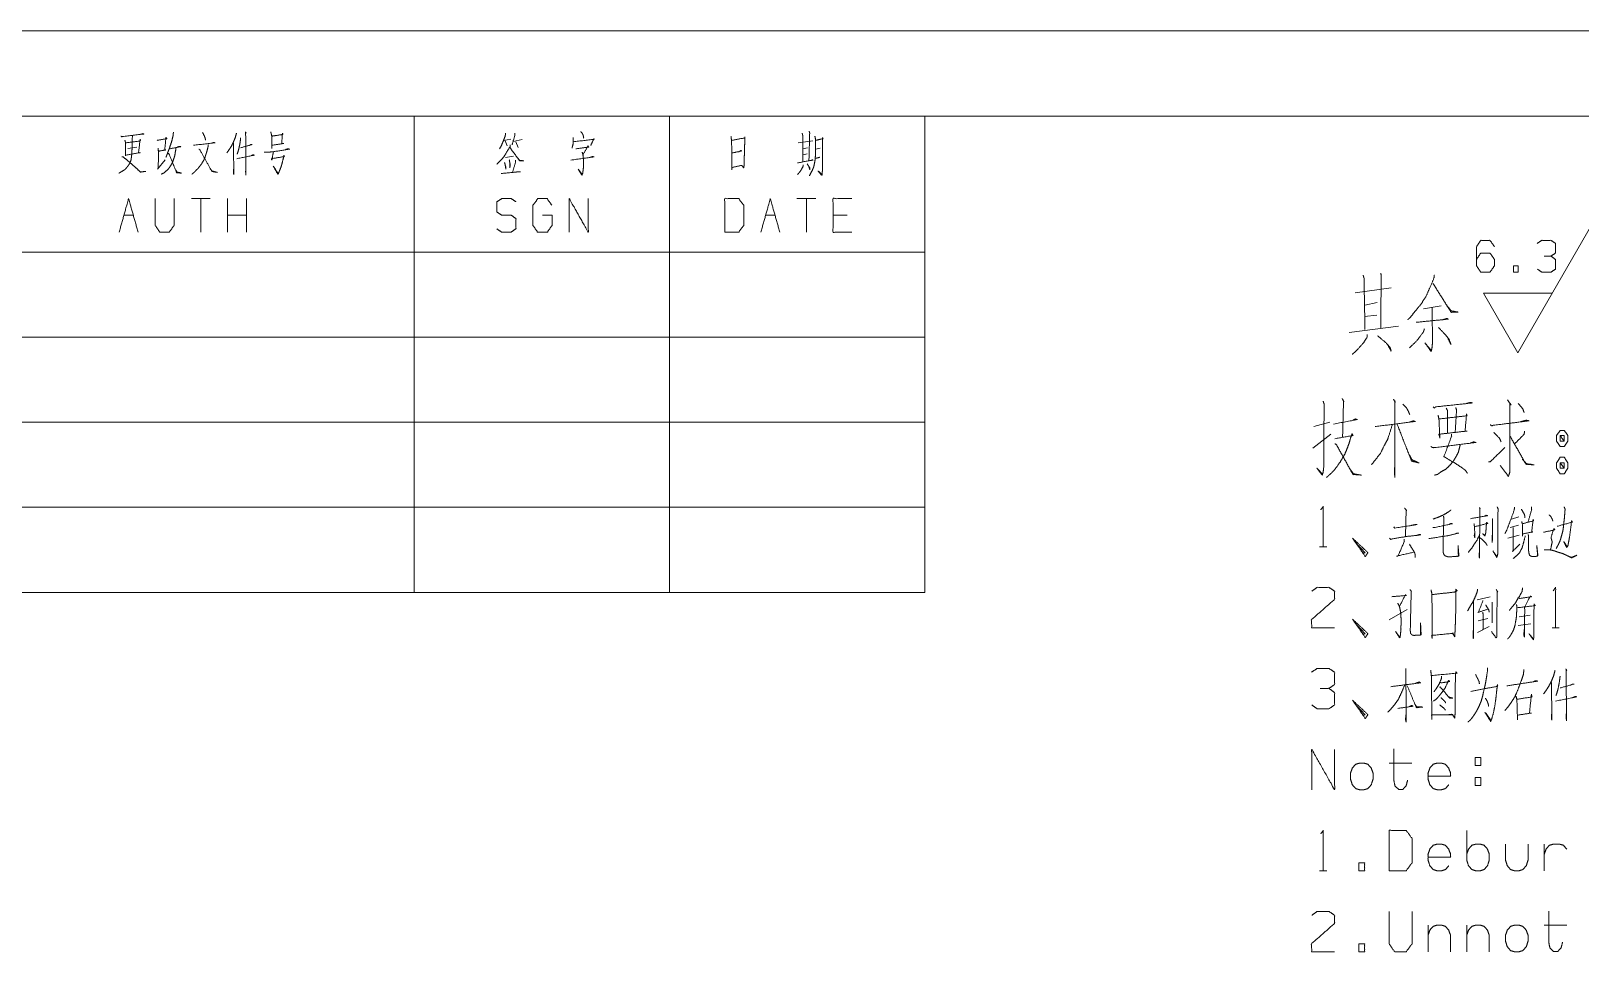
# Model space of a CAD drawing. Header units: millimetres. Extents: x 0 to 210, y 0 to 297.
# Drawn here: x 47.5 to 138.5, y 242.9 to 297 of the extents above; entities that cross this region are included whole.
import ezdxf

# ---------------------------------------------------------------- set-up
doc = ezdxf.new("R2010")
doc.units = ezdxf.units.MM
doc.layers.add('1', color=7, linetype='Continuous', true_color=0xffffff)

msp = doc.modelspace()

# ---------------------------------------------------------------- linework, layer by layer
at = {"layer": '1', "color": 132, "linetype": 'Continuous', "lineweight": 18}
for p, q in [((210, 297), (0, 297)), ((25, 292), (100, 292)), ((25, 292), (100, 292)), ((25, 292), (100, 292)), ((205, 292), (25, 292)), ((70, 292), (70, 264)), ((85, 292), (85, 264)), ((100, 292), (100, 264)), ((25, 284), (100, 284)), ((25, 279), (100, 279)), ((25, 274), (100, 274)), ((25, 269), (100, 269)), ((25, 264), (100, 264))]:
    msp.add_line(p, q, dxfattribs=at)
at = {"layer": '1', "color": 95, "linetype": 'Continuous', "lineweight": 18}
for p, q in [((75.248, 290.571), (75.672, 290.633)), ((75.35, 290.55), (75.453, 290.24)), ((75.819, 290.509), (76.346, 290.612)), ((75.98, 290.488), (76.111, 290.157)), ((92.564, 290.426), (93.428, 290.55)), ((53.172, 290.095), (53.699, 290.177)), ((75.833, 289.639), (75.365, 289.556)), ((92.843, 290.074), (93.106, 290.136)), ((92.857, 289.722), (93.091, 289.784)), ((93.604, 290.053), (93.852, 290.115)), ((54.913, 288.873), (55.367, 289.432)), ((58.016, 287.145), (56.903, 287.145)), ((57.459, 287.145), (57.459, 285.178)), ((59.025, 285.178), (59.025, 287.145)), ((60.137, 285.178), (60.137, 287.145)), ((93.604, 287.145), (92.491, 287.145)), ((93.047, 287.145), (93.047, 285.178)), ((52.938, 286.172), (53.494, 286.172)), ((60.137, 286.172), (59.025, 286.172)), ((90.648, 286.172), (91.204, 286.172)), ((95.447, 286.172), (94.613, 286.172)), ((125.286, 281.6), (127.407, 281.9)), ((125.869, 280.887), (126.585, 281.037)), ((130.344, 280.85), (129.31, 280.662)), ((124.941, 279.275), (127.831, 279.65)), ((125.843, 280.212), (126.558, 280.287)), ((122.86, 273.745), (123.814, 274.008)), ((122.807, 272.47), (123.867, 273.295)), ((134.41, 267.808), (134.887, 267.958)), ((134.481, 268.308), (134.905, 268.433)), ((134.923, 267.358), (134.269, 267.183)), ((123.204, 266.683), (123.629, 266.683)), ((132.469, 263.57), (133.229, 263.745)), ((133.353, 263.42), (133.353, 262.22)), ((127.298, 262.395), (128.358, 262.995)), ((132.522, 262.32), (133.088, 262.47)), ((135.577, 262.67), (134.94, 262.57)), ((132.487, 261.645), (133.176, 261.995)), ((134.87, 262.045), (135.612, 262.145)), ((136.863, 261.92), (137.287, 261.92)), ((127.298, 253.97), (128.623, 253.97)), ((132.346, 253.12), (132.681, 253.12)), ((132.346, 253.12), (132.346, 252.645)), ((131.851, 248.258), (131.851, 250.008)), ((136.404, 247.633), (136.404, 249.208)), ((123.204, 247.633), (123.629, 247.633)), ((129.574, 244.445), (129.574, 242.87)), ((131.851, 244.445), (131.851, 242.87)), ((136.404, 244.445), (137.729, 244.445))]:
    msp.add_line(p, q, dxfattribs=at)
at = {"layer": '1', "color": 43, "linetype": 'Continuous', "lineweight": 18}
for p, q in [((134.855, 278.088), (139.471, 286.088)), ((132.836, 281.588), (136.875, 281.588)), ((134.855, 278.088), (132.836, 281.588))]:
    msp.add_line(p, q, dxfattribs=at)
at = {"layer": '1', "color": 95, "linetype": 'Continuous', "lineweight": 18}
for points, knots in [([(53.436, 290.84), (53.421, 290.177), (53.407, 289.846), (53.392, 289.66), (53.377, 289.556), (53.363, 289.432), (53.319, 289.308), (53.275, 289.205), (53.143, 289.018), (52.997, 288.853), (52.792, 288.728), (52.69, 288.666), (52.646, 288.646)], [0, 0, 0.263783, 0.395771, 0.470171, 0.511786, 0.56157, 0.614019, 0.658777, 0.749614, 0.837596, 0.932985, 0.980677, 1, 1]), ([(52.763, 290.819), (52.821, 290.778), (52.851, 290.798), (54.109, 290.943), (54.065, 290.964), (53.919, 290.923)], [0, 0, 0.045522, 0.068286, 0.872626, 0.90344, 1, 1]), ([(52.997, 290.591), (53.041, 290.405), (53.041, 289.66), (53.026, 289.701), (53.89, 289.846), (53.802, 289.846), (53.89, 290.633), (53.919, 290.571), (53.875, 290.529), (53.041, 290.426)], [0, 0, 0.051663, 0.252803, 0.264656, 0.500971, 0.524672, 0.738301, 0.756829, 0.773117, 1, 1]), ([(54.884, 290.571), (55.47, 290.674), (55.411, 290.736), (55.338, 290.012), (55.411, 290.012), (54.972, 289.929), (54.943, 290.115), (54.972, 289.888), (54.957, 288.956)], [0, 0, 0.181366, 0.207406, 0.429567, 0.451891, 0.588199, 0.645735, 0.715777, 1, 1]), ([(55.85, 291.047), (55.821, 290.798), (55.733, 290.467), (55.616, 290.115), (55.528, 289.888), (55.47, 289.722), (55.411, 289.577)], [0, 0, 0.162457, 0.385014, 0.625897, 0.784413, 0.898493, 1, 1]), ([(57.02, 290.281), (58.294, 290.426), (58.206, 290.447), (58.118, 290.405)], [0, 0, 0.872478, 0.933903, 1, 1]), ([(57.562, 291.026), (57.664, 290.84), (57.708, 290.716), (57.737, 290.591)], [0, 0, 0.450481, 0.729637, 1, 1]), ([(59.552, 290.985), (59.479, 290.716), (59.376, 290.467), (59.259, 290.24), (59.142, 290.053), (58.996, 289.846)], [0, 0, 0.21836, 0.428744, 0.629221, 0.801494, 1, 1]), ([(59.376, 290.405), (59.391, 289.163), (59.391, 288.563), (59.376, 288.687), (59.391, 288.915)], [0, 0, 0.565717, 0.839123, 0.896086, 1, 1]), ([(59.8, 290.716), (59.757, 290.384), (59.698, 290.095), (59.639, 289.888), (59.596, 289.763)], [0, 0, 0.34211, 0.644851, 0.86512, 1, 1]), ([(60.079, 291.068), (60.122, 290.985), (60.093, 291.026), (60.108, 288.542), (60.093, 288.728), (60.108, 289.039)], [0, 0, 0.029975, 0.04619, 0.840789, 0.900562, 1, 1]), ([(61.571, 291.068), (61.629, 290.819), (61.629, 290.095), (61.629, 290.281), (62.332, 290.384), (62.215, 290.384), (62.244, 290.902), (62.259, 290.985), (62.288, 290.923), (62.185, 290.902), (61.629, 290.819)], [0, 0, 0.076614, 0.294117, 0.350048, 0.563214, 0.598361, 0.753971, 0.779215, 0.799829, 0.831205, 1, 1]), ([(75.365, 290.985), (75.35, 290.84), (75.233, 290.529), (75.131, 290.281), (75.014, 290.074)], [0, 0, 0.148006, 0.485257, 0.758321, 1, 1]), ([(75.907, 290.985), (75.921, 290.881), (75.746, 290.302)], [0, 0, 0.147218, 1, 1]), ([(79.345, 290.736), (79.345, 290.509), (79.33, 290.343), (79.301, 290.219), (79.272, 290.115)], [0, 0, 0.361949, 0.626223, 0.829034, 1, 1]), ([(79.345, 290.488), (80.574, 290.633), (80.559, 290.674), (80.369, 290.26)], [0, 0, 0.712481, 0.737756, 1, 1]), ([(79.784, 291.088), (79.886, 290.964), (79.93, 290.861), (79.959, 290.695)], [0, 0, 0.364604, 0.619196, 1, 1]), ([(88.614, 290.798), (88.643, 290.591), (88.658, 290.136), (88.673, 289.66), (88.673, 289.598), (88.673, 288.832), (88.673, 288.977), (89.243, 289.101), (89.361, 288.956), (89.39, 289.142), (89.39, 289.391), (89.404, 289.867), (89.419, 290.364), (89.419, 290.778), (89.434, 290.716), (88.658, 290.571)], [0, 0, 0.037589, 0.119519, 0.205166, 0.216331, 0.354043, 0.380097, 0.485125, 0.518622, 0.552532, 0.597196, 0.682843, 0.77221, 0.846648, 0.858119, 1, 1]), ([(92.799, 290.985), (92.828, 290.861), (92.828, 289.308)], [0, 0, 0.075954, 1, 1]), ([(93.208, 291.109), (93.238, 290.985), (93.194, 289.37)], [0, 0, 0.073211, 1, 1]), ([(93.545, 290.819), (93.589, 290.591), (93.589, 290.136), (93.574, 289.639), (93.545, 289.329), (93.472, 288.998), (93.384, 288.791), (93.223, 288.48)], [0, 0, 0.096217, 0.285187, 0.491418, 0.620825, 0.76157, 0.854869, 1, 1]), ([(93.589, 290.571), (94.028, 290.674), (93.984, 290.736), (93.984, 290.053), (93.999, 289.122), (93.984, 288.77), (93.969, 288.563), (93.955, 288.501), (93.735, 288.77), (93.94, 288.584)], [0, 0, 0.13308, 0.155522, 0.357051, 0.631901, 0.735808, 0.797028, 0.815849, 0.918301, 1, 1]), ([(52.821, 289.598), (52.894, 289.598), (53.172, 289.37), (53.407, 289.163), (53.626, 288.977), (53.904, 288.708), (54.226, 288.749), (53.919, 288.708), (53.816, 288.791)], [0, 0, 0.033467, 0.197839, 0.340788, 0.472468, 0.649452, 0.797921, 0.939753, 1, 1]), ([(55.982, 290.115), (55.982, 289.991), (55.923, 289.66), (55.865, 289.474), (55.806, 289.308), (55.733, 289.163), (55.645, 289.018), (55.543, 288.873), (55.309, 288.666), (55.133, 288.584)], [0, 0, 0.067236, 0.249298, 0.354996, 0.450079, 0.537949, 0.629663, 0.725721, 0.894899, 1, 1]), ([(55.543, 289.805), (55.587, 289.784), (56.04, 288.666), (56.318, 288.646), (56.055, 288.708), (55.982, 288.832)], [0, 0, 0.024909, 0.644018, 0.787117, 0.926016, 1, 1]), ([(55.616, 290.074), (56.275, 290.198), (56.201, 290.219), (56.084, 290.177)], [0, 0, 0.769962, 0.857327, 1, 1]), ([(57.884, 290.322), (57.884, 290.198), (57.811, 289.908), (57.737, 289.681), (57.65, 289.432), (57.518, 289.225), (57.503, 289.184), (57.416, 289.08), (57.313, 288.935), (57.181, 288.811), (57.064, 288.687), (56.933, 288.584)], [0, 0, 0.060656, 0.206644, 0.323463, 0.452143, 0.571976, 0.593424, 0.659716, 0.74639, 0.834816, 0.918178, 1, 1]), ([(57.342, 290.053), (57.401, 290.012), (58.103, 288.749), (58.425, 288.687), (58.118, 288.77), (58.016, 288.894)], [0, 0, 0.030854, 0.652647, 0.79375, 0.930716, 1, 1]), ([(59.566, 289.494), (60.605, 289.701), (60.532, 289.722), (60.401, 289.66)], [0, 0, 0.826976, 0.886334, 1, 1]), ([(59.8, 290.136), (60.474, 290.322), (60.401, 290.322), (60.283, 290.26)], [0, 0, 0.772509, 0.853435, 1, 1]), ([(61.176, 289.867), (61.366, 289.867), (61.746, 289.908), (62.683, 290.053), (62.581, 290.074), (62.434, 290.033)], [0, 0, 0.10704, 0.322386, 0.855626, 0.914427, 1, 1]), ([(61.732, 289.908), (61.629, 289.412), (61.6, 289.494), (62.376, 289.619), (62.332, 289.701), (62.332, 289.619), (62.244, 289.267), (62.185, 289.039), (62.112, 288.853), (62.054, 288.708), (62.01, 288.604), (61.981, 288.584), (61.717, 289.06), (61.995, 288.625)], [0, 0, 0.13637, 0.159981, 0.371157, 0.396349, 0.418604, 0.516111, 0.579311, 0.63312, 0.675133, 0.705357, 0.714996, 0.861275, 1, 1]), ([(75.643, 290.302), (75.629, 290.198), (75.394, 289.826), (75.38, 289.784), (75.263, 289.598), (75.058, 289.37), (74.853, 289.163)], [0, 0, 0.074337, 0.387309, 0.418539, 0.575027, 0.79286, 1, 1]), ([(75.614, 290.157), (76.199, 289.37), (76.433, 289.37), (76.199, 289.391), (76.082, 289.536)], [0, 0, 0.599324, 0.742451, 0.886135, 1, 1]), ([(79.198, 289.412), (80.574, 289.598), (80.486, 289.619), (80.281, 289.556)], [0, 0, 0.820202, 0.873508, 1, 1]), ([(79.491, 290.074), (80.252, 290.177), (80.208, 290.24), (79.915, 289.722)], [0, 0, 0.533866, 0.586729, 1, 1]), ([(79.872, 289.867), (79.901, 289.763), (79.93, 289.639), (79.945, 289.432), (79.945, 288.998), (79.93, 288.853), (79.901, 288.646), (79.857, 288.521), (79.637, 288.873), (79.872, 288.563)], [0, 0, 0.049623, 0.1085, 0.204239, 0.404798, 0.471991, 0.568442, 0.629223, 0.820578, 1, 1]), ([(88.673, 289.826), (89.243, 289.95), (89.185, 289.97), (89.053, 289.888)], [0, 0, 0.728512, 0.805958, 1, 1]), ([(93.574, 289.515), (93.604, 289.515), (93.838, 289.577)], [0, 0, 0.107799, 1, 1]), ([(75.116, 288.625), (76.229, 288.728), (76.155, 288.728), (75.994, 288.708)], [0, 0, 0.825897, 0.879998, 1, 1]), ([(75.307, 289.267), (75.38, 288.998), (75.38, 288.873), (75.365, 289.039)], [0, 0, 0.489807, 0.707975, 1, 1]), ([(75.585, 289.432), (75.643, 289.122), (75.614, 288.956), (75.614, 289.184)], [0, 0, 0.443891, 0.680119, 1, 1]), ([(75.95, 289.412), (75.95, 289.267), (75.775, 288.687)], [0, 0, 0.19307, 1, 1]), ([(92.521, 289.246), (93.428, 289.412), (93.384, 289.432), (93.326, 289.37)], [0, 0, 0.873246, 0.919206, 1, 1]), ([(92.857, 289.122), (92.843, 289.018), (92.725, 288.811), (92.623, 288.666), (92.521, 288.563)], [0, 0, 0.157085, 0.51447, 0.781154, 1, 1]), ([(93.091, 289.184), (93.252, 288.935), (93.252, 288.832), (93.194, 289.018)], [0, 0, 0.497679, 0.671694, 1, 1]), ([(54.782, 287.145), (54.782, 285.572), (55.045, 285.178), (55.601, 285.178), (55.894, 285.572), (55.894, 287.145)], [0, 0, 0.337152, 0.438599, 0.557781, 0.662848, 1, 1]), ([(74.853, 285.365), (75.131, 285.178), (75.702, 285.178), (75.98, 285.385), (75.98, 285.965), (75.702, 286.172), (75.146, 286.172), (74.853, 286.358), (74.853, 286.959), (75.146, 287.145), (75.702, 287.145), (75.98, 286.959)], [0, 0, 0.068035, 0.184054, 0.254521, 0.372333, 0.442799, 0.555843, 0.626367, 0.748393, 0.81892, 0.931964, 1, 1]), ([(77.545, 286.172), (78.101, 286.172), (78.101, 285.572), (77.823, 285.178), (77.252, 285.178), (76.974, 285.572), (76.974, 286.752), (77.267, 287.145), (77.809, 287.145), (78.087, 286.752)], [0, 0, 0.103295, 0.214797, 0.304261, 0.410274, 0.499739, 0.718892, 0.809956, 0.910533, 1, 1]), ([(79.111, 285.178), (79.111, 287.145), (80.223, 285.178), (80.223, 287.145)], [0, 0, 0.317574, 0.682426, 1, 1]), ([(88.248, 285.178), (89.068, 285.178), (89.361, 285.572), (89.361, 286.752), (89.068, 287.145), (88.248, 287.145), (88.248, 285.178)], [0, 0, 0.142133, 0.227159, 0.431787, 0.516817, 0.65895, 1, 1]), ([(90.37, 285.178), (90.926, 287.145), (91.482, 285.178)], [0, 0, 0.5, 1, 1]), ([(95.725, 285.178), (94.613, 285.178), (94.613, 287.145), (95.725, 287.145)], [0, 0, 0.265389, 0.734611, 1, 1]), ([(125.763, 282.65), (125.816, 282.462), (125.869, 279.462)], [0, 0, 0.060982, 1, 1]), ([(126.797, 282.762), (126.823, 282.65), (126.797, 279.537)], [0, 0, 0.0358, 1, 1]), ([(129.947, 282.65), (129.92, 282.462), (129.681, 281.9), (129.443, 281.375), (129.151, 280.925), (128.807, 280.512), (128.541, 280.175), (128.382, 280.025)], [0, 0, 0.061113, 0.258303, 0.444407, 0.61746, 0.790935, 0.929444, 1, 1]), ([(129.867, 282.162), (130.928, 280.475), (131.352, 280.475), (130.928, 280.55), (130.689, 280.85)], [0, 0, 0.616786, 0.748061, 0.881373, 1, 1]), ([(129.814, 280.737), (129.841, 278.712), (129.814, 278.412), (129.761, 278.15), (129.39, 278.675), (129.761, 278.225)], [0, 0, 0.53009, 0.608925, 0.679021, 0.847314, 1, 1]), ([(129.363, 279.5), (129.31, 279.312), (128.913, 278.787), (128.488, 278.375)], [0, 0, 0.134834, 0.590573, 1, 1]), ([(128.886, 279.875), (130.768, 280.062), (130.689, 280.1), (130.424, 280.025)], [0, 0, 0.838832, 0.877821, 1, 1]), ([(130.185, 279.575), (130.583, 279.162), (130.795, 278.9), (130.928, 278.562), (130.742, 278.937)], [0, 0, 0.338748, 0.538262, 0.752634, 1, 1]), ([(126.002, 279.162), (126.002, 279.012), (125.789, 278.675), (125.312, 278.15), (125.127, 278)], [0, 0, 0.100223, 0.366547, 0.840569, 1, 1]), ([(126.611, 279.087), (127.142, 278.637), (127.354, 278.375), (127.407, 278.187), (127.221, 278.525)], [0, 0, 0.431171, 0.6404, 0.761205, 1, 1]), ([(123.416, 275.245), (123.469, 275.058), (123.443, 271.345), (123.416, 271.083), (123.363, 270.895), (123.045, 271.308), (123.363, 270.97)], [0, 0, 0.036412, 0.730243, 0.779549, 0.815965, 0.913321, 1, 1]), ([(124.53, 275.395), (124.636, 275.208), (124.609, 275.245), (124.556, 273.145)], [0, 0, 0.091201, 0.110645, 1, 1]), ([(127.547, 275.358), (127.653, 275.17), (127.627, 275.245), (127.627, 270.783), (127.6, 271.045), (127.627, 271.645)], [0, 0, 0.038317, 0.052467, 0.84624, 0.893169, 1, 1]), ([(128.104, 275.058), (128.316, 274.833), (128.422, 274.645), (128.501, 274.458)], [0, 0, 0.424588, 0.720344, 1, 1]), ([(129.875, 274.908), (129.954, 274.833), (130.034, 274.908), (132.181, 275.133), (132.075, 275.17), (131.81, 275.095)], [0, 0, 0.039528, 0.079057, 0.859719, 0.900387, 1, 1]), ([(134.244, 275.32), (134.456, 275.02), (134.376, 275.058), (134.376, 271.57), (134.376, 271.045), (134.297, 270.82), (133.82, 271.458)], [0, 0, 0.066768, 0.08275, 0.716516, 0.811919, 0.855287, 1, 1]), ([(134.88, 275.095), (135.145, 274.795), (135.225, 274.57)], [0, 0, 0.626543, 1, 1]), ([(124.026, 273.895), (125.431, 274.158), (125.299, 274.195), (125.166, 274.12)], [0, 0, 0.831305, 0.911423, 1, 1]), ([(126.46, 273.745), (128.82, 274.045), (128.714, 274.083), (128.501, 274.008)], [0, 0, 0.875757, 0.917171, 1, 1]), ([(130.166, 274.42), (130.219, 274.158), (130.272, 273.07), (130.219, 273.295), (131.863, 273.483), (131.757, 273.483), (131.837, 274.495), (131.863, 274.383), (130.246, 274.195)], [0, 0, 0.04385, 0.222119, 0.259968, 0.53085, 0.548214, 0.714504, 0.73343, 1, 1]), ([(130.644, 274.833), (130.723, 274.683), (130.723, 273.333)], [0, 0, 0.111709, 1, 1]), ([(131.2, 274.87), (131.253, 274.72), (131.174, 273.408)], [0, 0, 0.10794, 1, 1]), ([(133.236, 273.858), (133.316, 273.783), (133.395, 273.82), (135.516, 274.083), (135.357, 274.12), (135.039, 274.045)], [0, 0, 0.038698, 0.069829, 0.826426, 0.884283, 1, 1]), ([(124.106, 273.033), (125.166, 273.22), (125.113, 273.333), (125.034, 273.108), (124.928, 272.733), (124.795, 272.395), (124.689, 272.133), (124.424, 271.683), (124.079, 271.195), (123.894, 271.008), (123.761, 270.895), (123.602, 270.745)], [0, 0, 0.253338, 0.282597, 0.338734, 0.430409, 0.515707, 0.582304, 0.705166, 0.845608, 0.907668, 0.948569, 1, 1]), ([(127.467, 273.82), (127.229, 273.07), (127.202, 272.995), (127.017, 272.658), (126.778, 272.17), (126.248, 271.495)], [0, 0, 0.296678, 0.326661, 0.47185, 0.676441, 1, 1]), ([(127.759, 273.895), (128.607, 271.72), (129.058, 271.608), (128.634, 271.795), (128.475, 272.095)], [0, 0, 0.648052, 0.777001, 0.905738, 1, 1]), ([(130.962, 273.295), (130.962, 273.183), (130.511, 271.983), (130.697, 271.87), (131.2, 271.57), (131.598, 271.308), (131.784, 271.158), (131.89, 271.008)], [0, 0, 0.036328, 0.450297, 0.520383, 0.709726, 0.863613, 0.940678, 1, 1]), ([(133.448, 273.408), (133.767, 273.07), (133.873, 272.845)], [0, 0, 0.650923, 1, 1]), ([(134.376, 273.22), (135.331, 271.533), (135.808, 271.495), (135.357, 271.57), (135.119, 271.833)], [0, 0, 0.600396, 0.74864, 0.890138, 1, 1]), ([(135.251, 273.483), (135.225, 273.295), (134.668, 272.733)], [0, 0, 0.193073, 1, 1]), ([(137.579, 273.52), (137.34, 273.52), (137.128, 273.22), (137.128, 272.883), (137.34, 272.583), (137.579, 272.583), (137.791, 272.883), (137.791, 273.22), (137.579, 273.52)], [0, 0, 0.091012, 0.231142, 0.359871, 0.5, 0.591012, 0.731142, 0.859871, 1, 1]), ([(137.34, 272.883), (137.579, 272.883), (137.34, 273.22), (137.34, 272.883)], [0, 0, 0.24116, 0.6589, 1, 1]), ([(137.579, 272.883), (137.579, 273.22), (137.34, 273.22)], [0, 0, 0.585821, 1, 1]), ([(124.106, 272.733), (124.185, 272.695), (125.166, 270.933), (125.67, 270.895), (125.193, 270.97), (125.034, 271.195)], [0, 0, 0.026103, 0.624864, 0.774806, 0.918204, 1, 1]), ([(129.742, 272.583), (129.848, 272.508), (129.928, 272.508), (132.393, 272.808), (132.261, 272.845), (132.049, 272.77)], [0, 0, 0.042502, 0.06853, 0.881306, 0.926385, 1, 1]), ([(131.465, 272.658), (131.359, 272.245), (131.227, 271.983), (131.068, 271.72), (130.882, 271.495), (130.617, 271.233), (130.325, 271.083), (130.14, 270.933), (129.954, 270.895)], [0, 0, 0.174006, 0.294159, 0.419563, 0.538724, 0.691157, 0.825145, 0.922642, 1, 1]), ([(133.13, 271.683), (133.236, 271.683), (134.085, 272.508)], [0, 0, 0.082246, 1, 1]), ([(137.791, 271.608), (137.579, 271.945), (137.34, 271.945), (137.128, 271.608), (137.128, 271.308), (137.34, 270.97), (137.579, 270.97), (137.791, 271.308), (137.791, 271.608)], [0, 0, 0.149196, 0.238511, 0.387707, 0.5, 0.649196, 0.738511, 0.887707, 1, 1]), ([(137.34, 271.608), (137.34, 271.308), (137.579, 271.308)], [0, 0, 0.556988, 1, 1]), ([(137.579, 271.608), (137.34, 271.608), (137.579, 271.308), (137.579, 271.608)], [0, 0, 0.258816, 0.674596, 1, 1]), ([(123.275, 268.858), (123.416, 269.058), (123.416, 266.683)], [0, 0, 0.093493, 1, 1]), ([(128.199, 268.958), (128.323, 268.808), (128.288, 268.833), (128.252, 267.258)], [0, 0, 0.107241, 0.131127, 1, 1]), ([(130.918, 268.858), (130.882, 268.808), (130.776, 268.733), (130.493, 268.558), (130.211, 268.433), (129.875, 268.308)], [0, 0, 0.051404, 0.160441, 0.439623, 0.699184, 1, 1]), ([(132.593, 268.983), (132.646, 268.908), (132.628, 268.933), (132.593, 266.033), (132.575, 266.158), (132.593, 266.358)], [0, 0, 0.027418, 0.036561, 0.902372, 0.940065, 1, 1]), ([(133.636, 269.033), (133.707, 268.883), (133.689, 268.908), (133.671, 266.258), (133.636, 266.108), (133.618, 266.058), (133.388, 266.433), (133.618, 266.108)], [0, 0, 0.04261, 0.050476, 0.731468, 0.771072, 0.784701, 0.897718, 1, 1]), ([(134.657, 269.008), (134.64, 268.833), (134.375, 268.108), (134.198, 267.658), (134.092, 267.458)], [0, 0, 0.106104, 0.571783, 0.863434, 1, 1]), ([(135.064, 268.883), (135.241, 268.583), (135.258, 268.508), (135.258, 268.383)], [0, 0, 0.632818, 0.77284, 1, 1]), ([(135.647, 269.033), (135.665, 268.858), (135.453, 268.133)], [0, 0, 0.188868, 1, 1]), ([(136.686, 268.558), (136.775, 268.483), (136.863, 268.333), (136.916, 268.183)], [0, 0, 0.258111, 0.645736, 1, 1]), ([(137.57, 269.033), (137.641, 268.858), (137.623, 268.808), (137.588, 268.358), (137.553, 268.083), (137.535, 267.858), (137.499, 267.608), (137.429, 267.358), (137.376, 267.158), (137.305, 266.958), (137.217, 266.783), (137.111, 266.583)], [0, 0, 0.074018, 0.094817, 0.271839, 0.380576, 0.469087, 0.568103, 0.669996, 0.751137, 0.834332, 0.911217, 1, 1]), ([(127.563, 267.858), (127.616, 267.783), (127.563, 267.833), (127.634, 267.783), (128.924, 267.983), (128.818, 267.983), (128.57, 267.933)], [0, 0, 0.047947, 0.085994, 0.131199, 0.812844, 0.868209, 1, 1]), ([(129.857, 267.808), (129.945, 267.808), (131.006, 268.033), (130.935, 268.058), (130.794, 267.983)], [0, 0, 0.062788, 0.833, 0.886282, 1, 1]), ([(130.476, 268.483), (130.511, 268.383), (130.458, 266.858), (130.458, 266.383), (130.493, 266.258), (130.564, 266.158), (130.688, 266.108), (130.794, 266.083), (131.395, 266.133), (131.342, 266.758), (131.359, 266.133), (131.253, 266.108)], [0, 0, 0.023224, 0.357401, 0.461423, 0.48987, 0.516691, 0.545916, 0.569778, 0.701838, 0.839207, 0.976139, 1, 1]), ([(132.063, 268.333), (133.07, 268.508), (132.982, 268.533), (132.911, 268.483)], [0, 0, 0.851429, 0.927902, 1, 1]), ([(132.275, 268.033), (132.31, 267.833), (132.328, 267.208), (132.293, 267.333), (132.31, 267.458)], [0, 0, 0.187269, 0.763815, 0.883594, 1, 1]), ([(132.31, 267.858), (133.088, 268.058), (133.017, 268.108), (133, 267.933), (132.982, 267.658), (132.964, 267.483), (132.947, 267.408), (132.911, 267.308), (132.787, 267.458), (132.929, 267.333)], [0, 0, 0.385459, 0.427024, 0.511454, 0.643733, 0.728162, 0.765156, 0.81607, 0.909409, 1, 1]), ([(133.353, 268.333), (133.371, 268.233), (133.353, 266.933), (133.335, 267.083), (133.353, 267.358)], [0, 0, 0.055547, 0.766668, 0.849273, 1, 1]), ([(134.587, 267.808), (134.587, 266.483), (134.534, 266.408), (134.976, 266.833)], [0, 0, 0.652719, 0.697975, 1, 1]), ([(135.082, 268.158), (135.117, 268.033), (135.135, 267.308), (135.135, 267.433), (135.736, 267.558), (135.665, 267.533), (135.753, 268.308), (135.771, 268.208), (135.117, 268.033)], [0, 0, 0.040254, 0.264953, 0.303688, 0.493869, 0.517106, 0.758787, 0.790246, 1, 1]), ([(136.368, 267.533), (136.386, 267.533), (137.022, 267.683), (136.969, 267.758), (136.81, 267.233), (136.81, 267.183), (136.863, 267.008), (136.863, 266.908), (136.775, 266.508)], [0, 0, 0.008603, 0.326831, 0.371541, 0.638567, 0.662907, 0.751916, 0.800595, 1, 1]), ([(137.164, 267.883), (138.065, 268.133), (138.012, 268.208), (137.977, 268.008), (137.994, 268.033), (137.888, 267.233), (137.835, 266.958), (137.8, 266.758), (137.765, 266.683), (137.729, 266.633), (137.553, 266.983), (137.747, 266.683)], [0, 0, 0.271541, 0.298206, 0.357165, 0.36605, 0.600304, 0.681601, 0.740553, 0.764626, 0.782401, 0.896223, 1, 1]), ([(125.286, 266.958), (125.887, 266.333), (125.746, 266.333), (125.145, 267.183), (125.887, 266.108), (126.046, 266.333), (125.145, 267.183)], [0, 0, 0.178025, 0.207059, 0.420796, 0.689032, 0.745609, 1, 1]), ([(127.315, 267.183), (127.386, 267.108), (127.421, 267.133), (128.288, 267.283), (129.154, 267.383), (129.083, 267.408), (128.871, 267.333)], [0, 0, 0.046911, 0.066613, 0.466672, 0.86348, 0.897607, 1, 1]), ([(128.164, 267.133), (128.181, 266.983), (127.81, 266.133), (127.722, 266.133), (128.729, 266.358)], [0, 0, 0.068672, 0.490423, 0.530608, 1, 1]), ([(128.482, 266.833), (128.729, 266.433), (128.8, 266.308), (128.818, 266.183), (128.818, 266.058)], [0, 0, 0.543626, 0.709626, 0.855531, 1, 1]), ([(129.627, 267.158), (130.723, 267.333), (130.741, 267.333), (131.377, 267.483), (131.289, 267.483), (131.165, 267.433)], [0, 0, 0.554043, 0.562867, 0.889253, 0.933376, 1, 1]), ([(132.611, 267.383), (132.452, 267.058), (132.293, 266.833), (132.151, 266.608), (131.939, 266.358)], [0, 0, 0.293943, 0.51779, 0.733664, 1, 1]), ([(132.646, 267.208), (132.982, 266.883), (133.053, 266.758)], [0, 0, 0.764944, 1, 1]), ([(135.276, 267.333), (135.276, 267.258), (135.152, 266.783), (135.099, 266.608), (135.029, 266.483), (134.958, 266.333), (134.816, 266.183), (134.569, 265.983)], [0, 0, 0.047404, 0.357581, 0.473133, 0.56388, 0.668676, 0.798944, 1, 1]), ([(135.453, 267.408), (135.488, 267.333), (135.488, 266.433), (135.506, 266.308), (135.541, 266.183), (135.612, 266.133), (135.7, 266.108), (135.877, 266.108), (136.001, 266.133), (136.036, 266.183), (135.965, 266.758), (136.018, 266.158)], [0, 0, 0.027976, 0.331681, 0.374287, 0.418121, 0.447343, 0.478336, 0.537978, 0.580575, 0.601239, 0.796739, 1, 1]), ([(136.404, 266.508), (136.633, 266.508), (136.846, 266.483), (137.022, 266.433), (137.234, 266.358), (137.482, 266.283), (137.712, 266.183), (137.906, 266.083), (138.012, 266.033), (138.313, 266.183), (138.277, 266.158), (138.012, 266.058), (137.853, 266.108)], [0, 0, 0.090954, 0.175492, 0.248204, 0.337254, 0.439607, 0.538802, 0.625348, 0.671759, 0.804694, 0.821829, 0.933992, 1, 1]), ([(122.745, 264.07), (123.063, 264.295), (123.752, 264.295), (124.088, 264.07), (124.088, 263.595), (122.727, 262.395), (122.745, 261.92), (124.088, 261.92)], [0, 0, 0.069691, 0.192977, 0.265273, 0.350228, 0.67474, 0.759753, 1, 1]), ([(128.517, 264.17), (128.606, 264.045), (128.588, 264.07), (128.535, 261.895), (128.535, 261.72), (128.553, 261.595), (128.588, 261.545), (128.641, 261.495), (128.747, 261.47), (129.065, 261.495), (129.136, 261.495), (129.171, 261.52), (129.136, 262.22), (129.136, 261.495)], [0, 0, 0.032145, 0.038576, 0.495384, 0.532127, 0.558637, 0.571494, 0.586795, 0.60967, 0.676677, 0.691522, 0.700611, 0.847776, 1, 1]), ([(129.751, 264.145), (129.804, 263.92), (129.822, 261.87), (129.822, 261.295), (129.786, 261.47), (131.059, 261.595), (131.006, 261.62), (131.147, 261.395), (131.165, 261.745), (131.183, 262.195), (131.2, 262.77), (131.218, 264.17), (131.289, 264.095), (131.13, 264.02), (130.493, 263.945), (130.458, 263.945), (129.822, 263.87)], [0, 0, 0.025657, 0.253198, 0.317017, 0.336832, 0.478759, 0.485265, 0.51476, 0.553656, 0.60364, 0.66749, 0.822892, 0.834332, 0.853851, 0.924964, 0.928887, 1, 1]), ([(132.487, 264.195), (132.469, 264.045), (132.363, 263.77), (132.24, 263.495), (132.08, 263.22), (131.904, 262.92)], [0, 0, 0.106879, 0.315439, 0.528818, 0.753622, 1, 1]), ([(133.583, 264.17), (133.671, 264.02), (133.636, 264.07), (133.618, 261.645), (133.618, 261.395), (133.583, 261.32), (133.3, 261.695)], [0, 0, 0.050275, 0.067959, 0.768236, 0.840425, 0.86437, 1, 1]), ([(135.135, 264.27), (135.099, 264.045), (134.905, 263.695), (134.87, 263.67), (134.693, 263.345), (134.498, 263.12), (134.357, 262.945)], [0, 0, 0.145652, 0.401686, 0.429375, 0.665959, 0.856124, 1, 1]), ([(136.934, 264.095), (137.075, 264.295), (137.075, 261.92)], [0, 0, 0.093491, 1, 1]), ([(127.439, 263.745), (128.305, 263.82), (128.252, 263.87), (127.899, 263.17), (127.793, 263.37)], [0, 0, 0.445174, 0.482495, 0.884077, 1, 1]), ([(127.899, 263.17), (127.934, 262.995), (127.987, 262.745), (127.987, 262.52), (128.005, 262.295), (127.987, 262.045), (127.987, 261.845), (127.952, 261.495), (127.934, 261.37), (127.916, 261.32), (127.669, 261.695), (127.916, 261.37)], [0, 0, 0.065541, 0.159348, 0.241939, 0.324784, 0.416785, 0.490196, 0.619323, 0.665669, 0.685136, 0.850057, 1, 1]), ([(132.24, 263.495), (132.24, 261.295), (132.222, 261.47), (132.24, 261.77)], [0, 0, 0.821999, 0.887717, 1, 1]), ([(132.805, 263.52), (132.54, 262.845), (132.505, 262.82), (133.106, 263.02)], [0, 0, 0.517311, 0.548199, 1, 1]), ([(132.964, 263.27), (133.141, 262.97), (133.176, 262.845)], [0, 0, 0.7283, 1, 1]), ([(134.781, 263.295), (134.799, 263.07), (134.763, 262.52), (134.693, 262.095), (134.604, 261.795), (134.481, 261.57), (134.357, 261.37), (134.251, 261.27)], [0, 0, 0.104578, 0.359954, 0.559593, 0.704504, 0.823483, 0.932458, 1, 1]), ([(134.816, 263.095), (135.877, 263.22), (135.806, 263.32), (135.789, 261.545), (135.789, 261.345), (135.771, 261.22), (135.506, 261.57), (135.753, 261.27)], [0, 0, 0.259209, 0.288937, 0.719828, 0.768373, 0.799017, 0.905599, 1, 1]), ([(134.905, 263.67), (134.958, 263.645), (135.647, 263.745), (135.594, 263.795), (135.258, 263.145), (135.241, 261.37), (135.205, 261.52), (135.241, 261.895)], [0, 0, 0.015166, 0.195357, 0.21421, 0.40348, 0.862688, 0.902558, 1, 1]), ([(125.286, 262.195), (125.887, 261.57), (125.746, 261.57), (125.145, 262.42), (125.887, 261.345), (126.046, 261.57), (125.145, 262.42)], [0, 0, 0.178025, 0.207059, 0.420796, 0.689032, 0.745609, 1, 1]), ([(132.787, 262.845), (132.823, 262.67), (132.805, 261.82)], [0, 0, 0.173545, 1, 1]), ([(123.752, 258.358), (124.088, 258.583), (124.088, 259.308), (123.752, 259.533), (123.063, 259.533), (122.727, 259.308)], [0, 0, 0.153874, 0.429851, 0.583726, 0.846126, 1, 1]), ([(128.27, 259.533), (128.288, 257.483), (128.288, 256.383), (128.252, 256.533), (128.288, 256.858)], [0, 0, 0.564586, 0.867524, 0.909967, 1, 1]), ([(133.07, 259.558), (133.07, 259.408), (133, 258.933), (132.947, 258.633), (132.858, 258.233), (132.77, 257.858), (132.681, 257.558), (132.575, 257.308), (132.434, 257.033), (132.293, 256.808), (132.151, 256.608), (131.992, 256.433), (131.921, 256.383)], [0, 0, 0.043385, 0.182299, 0.270421, 0.38892, 0.50036, 0.590827, 0.669377, 0.758824, 0.835692, 0.906544, 0.974953, 1, 1]), ([(135.205, 259.458), (135.188, 259.208), (135.029, 258.733), (134.87, 258.308), (134.675, 257.858), (134.445, 257.508), (134.269, 257.258), (134.092, 257.058)], [0, 0, 0.093258, 0.279666, 0.448528, 0.630942, 0.786747, 0.900675, 1, 1]), ([(137.676, 259.508), (137.729, 259.408), (137.694, 259.458), (137.712, 256.458), (137.694, 256.683), (137.712, 257.058)], [0, 0, 0.029976, 0.046191, 0.840792, 0.90057, 1, 1]), ([(128.199, 258.533), (128.005, 258.083), (127.828, 257.708), (127.634, 257.433), (127.404, 257.158), (127.209, 256.958)], [0, 0, 0.260908, 0.481561, 0.660816, 0.85155, 1, 1]), ([(127.386, 258.458), (129.136, 258.683), (129.065, 258.733), (128.835, 258.658)], [0, 0, 0.843114, 0.884492, 1, 1]), ([(129.733, 259.433), (129.769, 259.108), (129.804, 256.533), (129.786, 256.808), (131.041, 256.808), (130.953, 256.833), (130.776, 256.808)], [0, 0, 0.069513, 0.617088, 0.675682, 0.942517, 0.962045, 1, 1]), ([(129.786, 259.108), (131.271, 259.258), (131.218, 259.333), (131.183, 259.108), (131.165, 256.858), (131.147, 256.608), (131.024, 256.808)], [0, 0, 0.328131, 0.348326, 0.398409, 0.893174, 0.948286, 1, 1]), ([(130.281, 258.708), (130.352, 258.683), (130.847, 258.758), (130.794, 258.833), (130.564, 258.358), (130.387, 258.108), (130.228, 257.908), (130.069, 257.733), (129.892, 257.608)], [0, 0, 0.033936, 0.260455, 0.302018, 0.540801, 0.679362, 0.795003, 0.902035, 1, 1]), ([(130.37, 259.083), (130.37, 258.958), (130.211, 258.583), (130.016, 258.283), (129.928, 258.158)], [0, 0, 0.11987, 0.510436, 0.853219, 1, 1]), ([(132.911, 256.958), (133.229, 256.458), (133.265, 256.408), (133.406, 256.858), (133.494, 257.283), (133.565, 257.783), (133.618, 258.283), (133.654, 258.583), (133.671, 258.483), (132.098, 258.183)], [0, 0, 0.129609, 0.143001, 0.246159, 0.341092, 0.451529, 0.561492, 0.627558, 0.649769, 1, 1]), ([(132.593, 258.633), (132.575, 258.758), (132.363, 259.183)], [0, 0, 0.209966, 1, 1]), ([(134.216, 258.508), (136.018, 258.783), (135.895, 258.808), (135.736, 258.733)], [0, 0, 0.857887, 0.917265, 1, 1]), ([(137.04, 259.408), (136.952, 259.083), (136.828, 258.783), (136.686, 258.508), (136.545, 258.283), (136.368, 258.033)], [0, 0, 0.218357, 0.42875, 0.629228, 0.801512, 1, 1]), ([(136.828, 258.708), (136.846, 257.208), (136.846, 256.483), (136.828, 256.633), (136.846, 256.908)], [0, 0, 0.565711, 0.839118, 0.896079, 1, 1]), ([(137.34, 259.083), (137.287, 258.683), (137.217, 258.333), (137.146, 258.083), (137.093, 257.933)], [0, 0, 0.342097, 0.644845, 0.865106, 1, 1]), ([(137.34, 258.383), (138.153, 258.608), (138.065, 258.608), (137.924, 258.533)], [0, 0, 0.772509, 0.853437, 1, 1]), ([(122.745, 257.383), (123.063, 257.158), (123.752, 257.158), (124.088, 257.383), (124.088, 258.108), (123.752, 258.358), (123.24, 258.358)], [0, 0, 0.124118, 0.343687, 0.472445, 0.703375, 0.836731, 1, 1]), ([(125.286, 257.433), (125.887, 256.808), (125.746, 256.808), (125.145, 257.658), (125.887, 256.583), (126.046, 256.808), (125.145, 257.658)], [0, 0, 0.178025, 0.207059, 0.420796, 0.689032, 0.745609, 1, 1]), ([(128.358, 258.508), (128.888, 257.233), (129.277, 257.258), (128.906, 257.283), (128.8, 257.433)], [0, 0, 0.593603, 0.761106, 0.921027, 1, 1]), ([(130.246, 258.433), (130.299, 258.433), (130.847, 257.783), (131.041, 257.783), (130.847, 257.833), (130.758, 257.883)], [0, 0, 0.037875, 0.645167, 0.784056, 0.927464, 1, 1]), ([(130.334, 257.808), (130.529, 257.633), (130.617, 257.508)], [0, 0, 0.630797, 1, 1]), ([(132.947, 257.783), (133.053, 257.608), (133.123, 257.408), (133.141, 257.308)], [0, 0, 0.3948, 0.804062, 1, 1]), ([(134.746, 257.908), (134.799, 257.683), (134.816, 257.058), (134.834, 256.508), (134.834, 256.783), (135.647, 256.908), (135.541, 256.908), (135.647, 258.008), (135.683, 257.858), (134.781, 257.708)], [0, 0, 0.048327, 0.179043, 0.294084, 0.351575, 0.523546, 0.545716, 0.776742, 0.808957, 1, 1]), ([(137.058, 257.608), (138.313, 257.858), (138.224, 257.883), (138.065, 257.808)], [0, 0, 0.826985, 0.886342, 1, 1]), ([(127.81, 257.183), (128.694, 257.308), (128.623, 257.358), (128.464, 257.283)], [0, 0, 0.772757, 0.847733, 1, 1]), ([(130.264, 257.383), (130.493, 257.208), (130.599, 257.083)], [0, 0, 0.637939, 1, 1]), ([(132.964, 256.908), (133.282, 256.458), (133.265, 256.458)], [0, 0, 0.968928, 1, 1]), ([(122.745, 252.395), (122.745, 254.77), (124.088, 252.395), (124.088, 254.77)], [0, 0, 0.317574, 0.682426, 1, 1]), ([(128.376, 252.97), (128.288, 252.62), (128.093, 252.42), (127.846, 252.42), (127.634, 252.62), (127.563, 252.97), (127.563, 254.795)], [0, 0, 0.107405, 0.190392, 0.264019, 0.350756, 0.456995, 1, 1]), ([(132.346, 253.82), (132.346, 254.295), (132.681, 254.295), (132.681, 253.82), (132.346, 253.82)], [0, 0, 0.292909, 0.5, 0.792909, 1, 1]), ([(125.127, 252.695), (125.322, 252.47), (125.569, 252.395), (125.799, 252.395), (126.046, 252.47), (126.241, 252.695), (126.347, 253.02), (126.347, 253.37), (126.241, 253.67), (126.046, 253.895), (125.799, 253.97), (125.569, 253.97), (125.322, 253.895), (125.127, 253.67), (125.021, 253.37), (125.021, 253.02), (125.127, 252.695)], [0, 0, 0.063224, 0.118199, 0.167052, 0.222027, 0.285251, 0.357933, 0.432351, 0.500001, 0.563225, 0.618199, 0.667052, 0.722026, 0.78525, 0.8529, 0.927318, 1, 1]), ([(130.794, 252.695), (130.599, 252.47), (130.352, 252.395), (130.122, 252.395), (129.875, 252.47), (129.68, 252.695), (129.574, 253.02), (129.574, 253.37), (129.68, 253.67), (129.875, 253.895), (130.122, 253.97), (130.352, 253.97), (130.599, 253.895), (130.794, 253.67), (130.9, 253.37), (130.9, 253.195), (129.574, 253.195)], [0, 0, 0.053948, 0.100856, 0.142542, 0.189452, 0.243398, 0.305416, 0.368915, 0.426639, 0.480586, 0.527495, 0.56918, 0.616088, 0.670036, 0.72776, 0.759508, 1, 1]), ([(132.681, 253.12), (132.681, 252.645), (132.346, 252.645)], [0, 0, 0.585818, 1, 1]), ([(123.275, 249.808), (123.416, 250.008), (123.416, 247.633)], [0, 0, 0.093493, 1, 1]), ([(127.298, 247.633), (128.288, 247.633), (128.641, 248.108), (128.641, 249.533), (128.288, 250.008), (127.298, 250.008), (127.298, 247.633)], [0, 0, 0.142134, 0.227162, 0.431789, 0.516816, 0.658951, 1, 1]), ([(130.794, 247.933), (130.599, 247.708), (130.352, 247.633), (130.122, 247.633), (129.875, 247.708), (129.68, 247.933), (129.574, 248.258), (129.574, 248.608), (129.68, 248.908), (129.875, 249.133), (130.122, 249.208), (130.352, 249.208), (130.599, 249.133), (130.794, 248.908), (130.9, 248.608), (130.9, 248.433), (129.574, 248.433)], [0, 0, 0.053948, 0.100856, 0.142542, 0.189452, 0.243398, 0.305416, 0.368915, 0.426639, 0.480586, 0.527495, 0.56918, 0.616088, 0.670036, 0.72776, 0.759508, 1, 1]), ([(131.851, 248.258), (131.957, 247.933), (132.151, 247.708), (132.399, 247.633), (132.628, 247.633), (132.876, 247.708), (133.07, 247.933), (133.176, 248.258), (133.176, 248.608), (133.07, 248.908), (132.876, 249.133), (132.628, 249.208), (132.399, 249.208), (132.151, 249.133), (131.957, 248.908), (131.851, 248.608)], [0, 0, 0.078525, 0.146833, 0.206228, 0.259009, 0.318404, 0.386711, 0.465236, 0.545638, 0.618727, 0.687035, 0.746428, 0.799209, 0.858603, 0.92691, 1, 1]), ([(134.127, 249.208), (134.127, 248.258), (134.233, 247.933), (134.428, 247.708), (134.675, 247.633), (134.905, 247.633), (135.152, 247.708), (135.347, 247.933), (135.453, 248.258), (135.453, 249.208)], [0, 0, 0.242017, 0.329103, 0.404859, 0.47073, 0.529269, 0.59514, 0.670896, 0.757983, 1, 1]), ([(136.404, 248.608), (136.51, 248.908), (136.704, 249.133), (136.952, 249.208), (137.287, 249.208), (137.535, 249.133), (137.729, 248.908)], [0, 0, 0.180187, 0.348583, 0.495006, 0.685181, 0.831603, 1, 1]), ([(125.516, 247.633), (125.852, 247.633), (125.852, 248.108), (125.516, 248.108), (125.516, 247.633)], [0, 0, 0.207086, 0.5, 0.707086, 1, 1]), ([(122.745, 245.02), (123.063, 245.245), (123.752, 245.245), (124.088, 245.02), (124.088, 244.545), (122.727, 243.345), (122.745, 242.87), (124.088, 242.87)], [0, 0, 0.069691, 0.192977, 0.265273, 0.350228, 0.67474, 0.759753, 1, 1]), ([(127.298, 245.245), (127.298, 243.345), (127.616, 242.87), (128.288, 242.87), (128.641, 243.345), (128.641, 245.245)], [0, 0, 0.33715, 0.438598, 0.557781, 0.66285, 1, 1]), ([(137.482, 243.445), (137.393, 243.095), (137.199, 242.895), (136.952, 242.895), (136.739, 243.095), (136.669, 243.445), (136.669, 245.27)], [0, 0, 0.107405, 0.190394, 0.264018, 0.350755, 0.456995, 1, 1]), ([(129.574, 243.845), (129.68, 244.145), (129.875, 244.37), (130.122, 244.445), (130.352, 244.445), (130.599, 244.37), (130.794, 244.145), (130.9, 243.845), (130.9, 242.87)], [0, 0, 0.107749, 0.208446, 0.296008, 0.373818, 0.461377, 0.562076, 0.669825, 1, 1]), ([(131.851, 243.845), (131.957, 244.145), (132.151, 244.37), (132.399, 244.445), (132.628, 244.445), (132.876, 244.37), (133.07, 244.145), (133.176, 243.845), (133.176, 242.87)], [0, 0, 0.107749, 0.208449, 0.296007, 0.373818, 0.461376, 0.562076, 0.669825, 1, 1]), ([(134.233, 243.17), (134.428, 242.945), (134.675, 242.87), (134.905, 242.87), (135.152, 242.945), (135.347, 243.17), (135.453, 243.495), (135.453, 243.845), (135.347, 244.145), (135.152, 244.37), (134.905, 244.445), (134.675, 244.445), (134.428, 244.37), (134.233, 244.145), (134.127, 243.845), (134.127, 243.495), (134.233, 243.17)], [0, 0, 0.063224, 0.118199, 0.167054, 0.222029, 0.285253, 0.357934, 0.432352, 0.500002, 0.563226, 0.618199, 0.667055, 0.722028, 0.785252, 0.852902, 0.927319, 1, 1]), ([(125.516, 242.87), (125.852, 242.87), (125.852, 243.345), (125.516, 243.345), (125.516, 242.87)], [0, 0, 0.207086, 0.5, 0.707086, 1, 1])]:
    msp.add_open_spline(points, degree=1, knots=knots, dxfattribs=at)
msp.add_open_spline([(52.66, 285.178), (53.216, 287.145), (53.773, 285.178)], degree=1, dxfattribs=at)
at = {"layer": '1', "color": 43, "linetype": 'Continuous', "lineweight": 18}
for points, knots in [([(132.424, 283.571), (132.674, 283.945), (133.217, 283.945), (133.481, 283.571), (133.481, 283.197), (133.217, 282.823), (132.674, 282.823), (132.424, 283.197), (132.424, 284.319), (132.674, 284.693), (133.217, 284.693), (133.481, 284.319)], [0, 0, 0.076964, 0.169762, 0.248074, 0.312018, 0.39033, 0.483129, 0.560092, 0.751926, 0.82889, 0.921688, 1, 1]), ([(136.802, 283.768), (137.066, 283.945), (137.066, 284.516), (136.802, 284.693), (136.259, 284.693), (135.995, 284.516)], [0, 0, 0.153875, 0.429861, 0.58373, 0.84613, 1, 1]), ([(134.606, 282.823), (134.87, 282.823), (134.87, 283.197), (134.606, 283.197), (134.606, 282.823)], [0, 0, 0.207089, 0.5, 0.707089, 1, 1]), ([(136.009, 283), (136.259, 282.823), (136.802, 282.823), (137.066, 283), (137.066, 283.571), (136.802, 283.768), (136.398, 283.768)], [0, 0, 0.124123, 0.343691, 0.47245, 0.703378, 0.836731, 1, 1])]:
    msp.add_open_spline(points, degree=1, knots=knots, dxfattribs=at)

doc.saveas('drawing.dxf')
